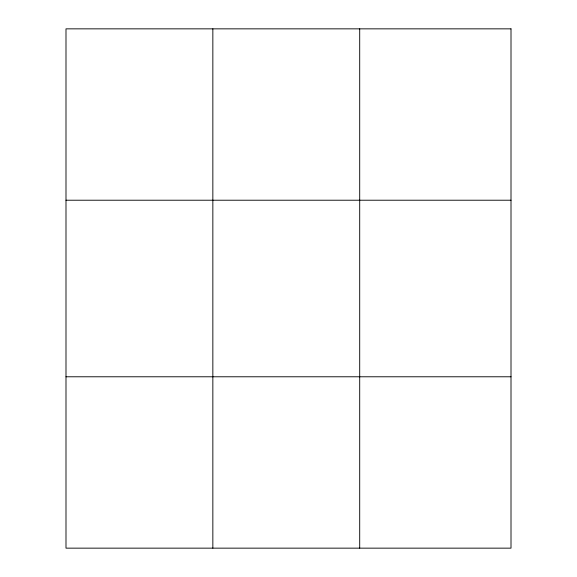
<?xml version="1.0" encoding="UTF-8"?>
<svg xmlns="http://www.w3.org/2000/svg" width="577" height="577" viewBox="0 0 577 577"><rect width="100%" height="100%" fill="white"/><g stroke="black" fill="none" stroke-linecap="round" stroke-linejoin="round"><path stroke-width="0.87" d="M212.848 548.15L212.848 28.85M359.702 548.15L359.702 28.85M65.994 200.219L511.006 200.219M65.994 376.781L511.006 376.781M511.006 28.85L511.006 548.15L65.994 548.15L65.994 28.85L511.006 28.85"/></g></svg>
